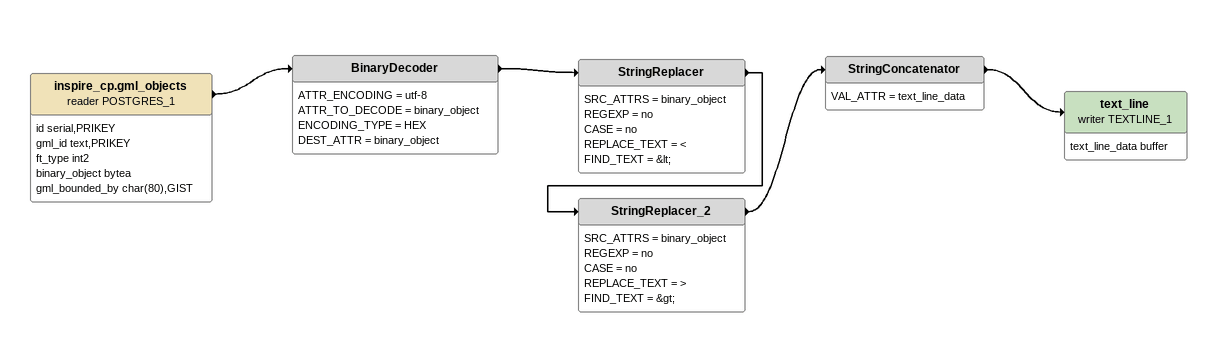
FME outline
inspire_cp.gml_objects (reader POSTGRES_1)
    attributes: id serial,PRIKEY, gml_id text,PRIKEY, ft_type int2, binary_object bytea, gml_bounded_by char(80),GIST
    -> BinaryDecoder
BinaryDecoder
    ATTR_ENCODING = utf-8
    ATTR_TO_DECODE = binary_object
    ENCODING_TYPE = HEX
    DEST_ATTR = binary_object
    -> StringReplacer
StringReplacer
    SRC_ATTRS = binary_object
    REGEXP = no
    CASE = no
    REPLACE_TEXT = <
    FIND_TEXT = &lt;
    -> StringReplacer_2
StringReplacer_2
    SRC_ATTRS = binary_object
    REGEXP = no
    CASE = no
    REPLACE_TEXT = >
    FIND_TEXT = &gt;
    -> StringConcatenator
StringConcatenator
    VAL_ATTR = text_line_data
    -> text_line (writer TEXTLINE_1)
text_line (writer TEXTLINE_1)
    attributes: text_line_data buffer
